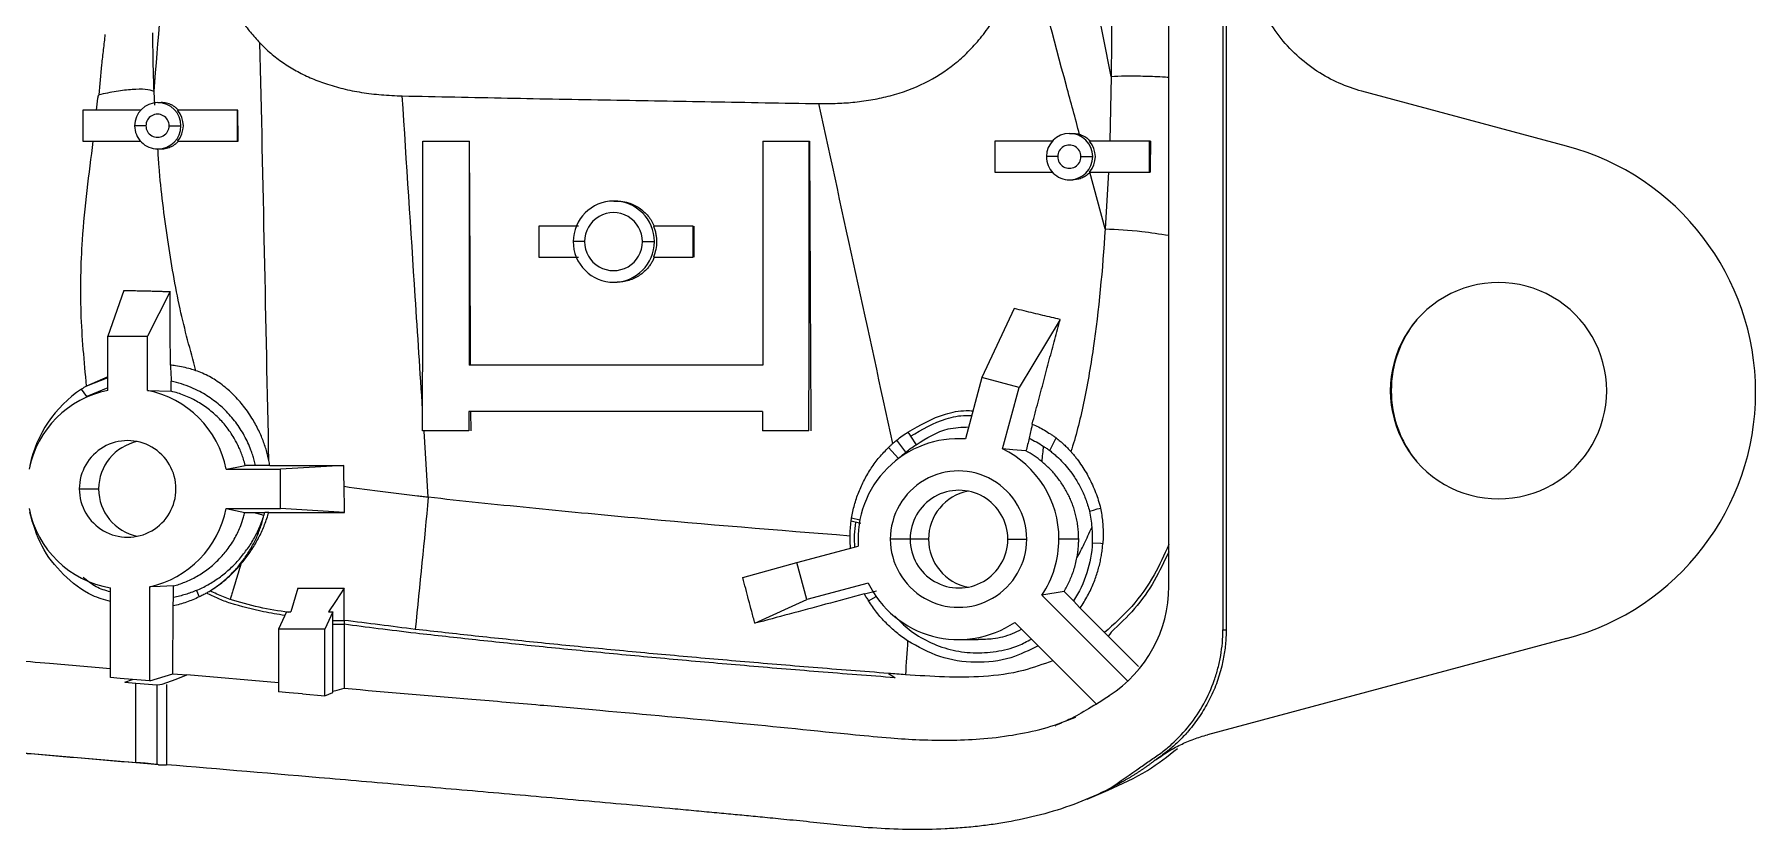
# Model space of a CAD drawing. Header units: millimetres. Extents: x 405 to 507, y -86 to 86.
# Drawn here: x 462.36 to 506.89, y -85.82 to -65.24 of the extents above; entities that cross this region are included whole.
import ezdxf

# ---------------------------------------------------------------- set-up
doc = ezdxf.new("R2010")
doc.units = ezdxf.units.MM

msp = doc.modelspace()

# ---------------------------------------------------------------- linework, layer by layer
at = {"color": 7, "linetype": 'Continuous', "lineweight": 25}
for p, q in [((493.193, 80.65), (493.193, -80.65)), ((491.709, -79.524), (491.709, -35.394)), ((493.109, -35.394), (493.109, -80.65)), ((490.222, -66.325), (488.975, -60.001)), ((501.999, -68.125), (496.701, -66.705)), ((463.617, -67.2), (463.617, -68)), ((465.108, -67.2), (463.617, -67.2)), ((465.555, -67), (465.646, -67)), ((467.629, -67.2), (466.064, -67.2)), ((467.616, -68), (467.616, -67.2)), ((467.633, -68), (467.629, -67.2)), ((465.248, -67.6), (464.955, -67.6)), ((465.848, -67.6), (466.155, -67.6)), ((463.617, -68), (465.108, -68)), ((466.064, -68), (467.633, -68)), ((472.413, -68), (473.62, -68)), ((481.209, -68), (482.414, -68)), ((487.211, -68), (487.211, -68.8)), ((488.696, -68), (487.211, -68)), ((489.143, -67.8), (489.236, -67.8)), ((491.234, -68), (489.658, -68)), ((491.21, -68.8), (491.21, -68)), ((465.555, -68.2), (465.64, -68.2)), ((488.837, -68.4), (488.544, -68.4)), ((489.437, -68.4), (489.743, -68.4)), ((487.211, -68.8), (488.696, -68.8)), ((489.143, -69), (489.23, -69)), ((489.658, -68.8), (491.23, -68.8)), ((477.351, -69.55), (477.425, -69.55)), ((479.431, -71), (479.427, -70.2)), ((476.595, -70.6), (476.302, -70.6)), ((478.094, -70.6), (478.401, -70.6)), ((477.351, -71.65), (477.435, -71.65)), ((464.674, -71.863), (464.265, -73.043)), ((465.875, -71.893), (465.285, -73.043)), ((487.711, -72.331), (486.877, -74.116)), ((488.897, -72.614), (487.835, -74.373)), ((464.265, -74.451), (464.265, -73.043)), ((464.265, -73.043), (465.285, -73.043)), ((465.285, -74.451), (465.285, -73.043)), ((464.265, -74.098), (463.71, -74.337)), ((465.904, -74.473), (465.903, -74.208)), ((486.877, -74.116), (486.451, -75.706)), ((487.835, -74.373), (486.877, -74.116)), ((463.719, -74.61), (463.58, -74.42)), ((464.265, -74.38), (463.719, -74.61)), ((465.285, -74.451), (465.904, -74.473)), ((487.409, -75.963), (487.835, -74.373)), ((497.44, -74.459), (497.465, -74.459)), ((473.606, -75), (473.605, -75.5)), ((473.658, -75.5), (473.655, -75)), ((473.605, -75.5), (472.406, -75.5)), ((482.401, -75.5), (481.202, -75.5)), ((485.031, -75.635), (485.176, -75.857)), ((488.152, -75.445), (488.102, -75.69)), ((488.631, -76.006), (488.798, -75.679)), ((484.908, -76.049), (484.674, -75.736)), ((486.453, -75.7), (486.27, -75.7)), ((467.324, -76.49), (468.731, -76.49)), ((468.084, -76.39), (467.815, -76.39)), ((468.453, -76.394), (468.084, -76.39)), ((470.367, -76.394), (468.731, -76.49)), ((468.731, -77.51), (468.731, -76.49)), ((463.525, -77), (464.025, -77)), ((467.324, -77.51), (468.731, -77.51)), ((467.324, -77.51), (467.807, -77.608)), ((467.807, -77.608), (468.326, -77.608)), ((470.387, -77.607), (468.731, -77.51)), ((483.493, -77.835), (483.504, -77.759)), ((483.746, -77.895), (483.493, -77.835)), ((485.495, -78.3), (484.505, -78.3)), ((487.545, -78.3), (488.034, -78.3)), ((489.379, -78.3), (488.869, -78.3)), ((482.087, -78.908), (483.677, -78.482)), ((489.73, -78.393), (489.954, -78.406)), ((489.954, -78.406), (490.003, -78.409)), ((480.69, -79.296), (482.087, -78.908)), ((482.344, -79.866), (482.087, -78.908)), ((464.33, -81.884), (464.33, -79.562)), ((465.35, -81.971), (465.35, -79.536)), ((465.962, -79.81), (465.961, -79.511)), ((466.555, -79.628), (466.625, -79.796)), ((469.176, -79.571), (468.998, -80.185)), ((483.933, -79.439), (482.344, -79.866)), ((483.833, -79.719), (483.906, -79.701)), ((483.906, -79.701), (484.15, -79.641)), ((488.999, -79.652), (488.424, -79.754)), ((489.246, -79.899), (488.999, -79.652)), ((465.947, -81.784), (465.95, -80.03)), ((465.95, -80.03), (465.962, -79.81)), ((481.002, -80.479), (482.344, -79.866)), ((490.647, -81.977), (488.424, -79.754)), ((489.246, -79.899), (489.405, -80.074)), ((468.886, -80.185), (468.674, -80.632)), ((468.886, -80.185), (468.998, -80.185)), ((470.086, -80.185), (469.874, -80.632)), ((469.973, -80.185), (470.086, -80.185)), ((470.086, -82.273), (470.086, -80.185)), ((487.723, -80.455), (489.849, -82.582)), ((468.674, -80.632), (468.674, -82.254)), ((469.874, -80.632), (468.674, -80.632)), ((469.874, -82.355), (469.874, -80.632)), ((486.27, -80.9), (486.779, -80.9)), ((490.048, -80.718), (490.14, -80.811)), ((490.923, -81.595), (490.14, -80.811)), ((501.999, -80.875), (492.713, -83.364)), ((493.109, -80.65), (493.193, -80.65)), ((465.35, -81.971), (465.947, -81.784)), ((465.947, -81.784), (466.307, -81.815)), ((468.674, -82.017), (466.307, -81.815)), ((464.706, -82.006), (464.901, -81.933)), ((464.706, -82.006), (464.985, -82.029)), ((465.35, -81.971), (464.901, -81.933)), ((464.985, -84.078), (464.985, -82.029)), ((464.985, -82.029), (465.531, -82.071)), ((465.534, -82.071), (465.534, -84.133)), ((465.781, -82.065), (465.781, -84.138)), ((469.303, -82.308), (469.874, -82.355)), ((469.874, -82.355), (470.086, -82.273)), ((488.781, -83.131), (488.784, -83.13)), ((489.601, -85.027), (490.143, -84.8))]:
    msp.add_line(p, q, dxfattribs=at)
at = {"color": 8, "linetype": 'Continuous', "lineweight": 25}
for p, q in [((490.222, -66.325), (490.186, -68)), ((465.482, -67.069), (465.459, -66.716)), ((463.973, -67.2), (464.007, -66.884)), ((490.065, -70.271), (489.667, -68.8)), ((490.151, -68.8), (490.064, -70.271)), ((464.265, -74.126), (463.71, -74.337)), ((472.554, -77.217), (472.443, -75.508)), ((484.716, -76.215), (484.46, -75.926)), ((483.716, -77.813), (483.504, -77.759)), ((483.939, -79.896), (484.136, -79.785)), ((470.086, -80.403), (470.375, -80.403)), ((470.086, -80.504), (470.375, -80.504))]:
    msp.add_line(p, q, dxfattribs=at)
at = {"color": 7, "linetype": 'Continuous', "lineweight": 25, "flags": 128}
for points in [[(484.962, -75.529), (485.001, -75.588), (485.031, -75.635)], [(488.178, -75.32), (488.164, -75.39), (488.152, -75.445)], [(488.015, -76.018), (487.676, -75.986), (487.409, -75.963)], [(467.324, -76.49), (467.6, -76.434), (467.815, -76.39)], [(470.377, -76.941), (470.371, -76.635), (470.367, -76.394)], [(489.658, -77.575), (489.758, -77.548), (489.861, -77.519)], [(489.861, -77.519), (489.907, -77.507), (489.944, -77.497)], [(465.961, -79.511), (465.62, -79.525), (465.35, -79.536)], [(470.376, -79.572), (470.15, -79.915), (469.973, -80.185)], [(489.405, -80.074), (489.411, -80.08), (489.415, -80.085)], [(470.375, -80.403), (470.375, -80.453), (470.375, -80.504)], [(490.222, -80.704), (490.181, -80.757), (490.14, -80.811)], [(464.901, -81.933), (464.581, -81.905), (464.33, -81.884)], [(465.672, -82.053), (466.028, -81.92), (466.307, -81.815)], [(484.459, -81.775), (484.544, -81.832), (484.63, -81.888)], [(465.531, -82.071), (465.61, -82.06), (465.672, -82.053)], [(469.303, -82.308), (468.951, -82.278), (468.674, -82.254)], [(470.086, -82.235), (470.198, -82.206), (470.373, -82.161)], [(460.187, -83.67), (462.874, -83.899), (464.985, -84.078)], [(465.534, -84.133), (465.227, -84.102), (464.985, -84.078)], [(465.574, -84.142), (465.552, -84.137), (465.534, -84.133)], [(465.574, -84.142), (465.69, -84.14), (465.781, -84.138)]]:
    msp.add_lwpolyline(points, dxfattribs=at)
at = {"color": 7, "linetype": 'Continuous', "lineweight": 25}
for centre, radius, start, end in [((465.555, -67.6), 0.6, 90.0073, 180.0073), ((465.555, -67.6), 0.6, 359.9927, 89.9927), ((465.616, -67.6), 0.6, 318.199, 41.801), ((465.555, -67.6), 0.6, 179.9927, 269.9927), ((465.548, -67.6), 0.3, 359.9883, 180.0117), ((465.548, -67.6), 0.3, 179.9883, 0.0117), ((465.555, -67.6), 0.6, 270.0073, 0.0073), ((489.143, -68.4), 0.6, 90.0073, 180.0073), ((489.137, -68.4), 0.3, 359.9883, 180.0117), ((489.143, -68.4), 0.6, 359.9927, 89.9927), ((489.21, -68.4), 0.6, 318.199, 41.801), ((500.29, -74.5), 6.6, 285.0117, 74.9883), ((489.143, -68.4), 0.6, 179.9927, 269.9927), ((489.137, -68.4), 0.3, 179.9883, 0.0117), ((489.143, -68.4), 0.6, 270.0073, 0.0073), ((477.352, -70.6), 1.05, 90.0073, 180.0073), ((477.345, -70.6), 0.75, 359.9883, 180.0117), ((477.351, -70.6), 1.05, 359.9927, 89.9927), ((477.352, -70.6), 1.05, 179.9927, 269.9927), ((477.345, -70.6), 0.75, 179.9883, 0.0117), ((477.351, -70.6), 1.05, 270.0073, 0.0073), ((500.239, -74.458), 2.799, 359.9891, 180.0109), ((500.353, -74.458), 2.888, 140.7714, 180.0012), ((464.775, -77), 2.6, 101.3233, 168.6882), ((464.775, -77), 2.6, 11.3118, 78.6707), ((500.239, -74.459), 2.799, 179.9891, 0.0109), ((500.353, -74.459), 2.888, 179.9988, 219.2286), ((464.775, -77), 1.25, 359.989, 180.011), ((465.275, -77), 1.25, 101.5527, 180.0055), ((486.27, -78.3), 2.6, 86.0005, 184.014), ((486.269, -78.3), 2.6, 359.9968, 63.9969), ((486.27, -78.3), 1.764, 359.9889, 180.0111), ((464.775, -77), 1.25, 179.989, 0.011), ((465.275, -77), 1.25, 179.9945, 258.4473), ((486.281, -78.3), 1.264, 359.989, 180.011), ((486.759, -78.3), 1.265, 100.9124, 180.0055), ((464.775, -77), 2.6, 191.3116, 260.1342), ((464.774, -77), 2.6, 282.7943, 348.688), ((486.27, -78.3), 1.764, 179.9889, 0.0111), ((486.281, -78.3), 1.264, 179.989, 0.011), ((486.759, -78.3), 1.265, 179.9945, 259.0876), ((486.268, -78.3), 2.6, 326.0008, 0.0006), ((486.27, -78.301), 2.599, 205.9807, 304.012), ((488.346, -79.524), 3.363, 302.8615, 0.0024)]:
    msp.add_arc(centre, radius, start, end, dxfattribs=at)
for points, knots in [([(465.459, -66.716), (465.567, -65.395), (465.751, -63.139), (465.955, -60.891), (466.04, -59.96)], [0, 0, 0, 0, 0.585552, 1, 1, 1, 1]), ([(490.231, -60.011), (490.23, -60.54), (490.23, -61.068), (490.228, -62.125), (490.228, -62.655), (490.226, -63.705), (490.225, -64.226), (490.223, -65.272), (490.225, -65.795), (490.222, -66.323)], [0, 0, 0, 0, 0.25, 0.25, 0.5, 0.5, 0.75, 0.75, 1, 1, 1, 1]), ([(466.56, -61.921), (466.586, -62.038), (466.638, -62.266), (466.725, -62.601), (466.819, -62.921), (466.918, -63.227), (467.024, -63.518), (467.153, -63.838), (467.311, -64.182), (467.506, -64.542), (467.718, -64.875), (467.944, -65.182), (468.112, -65.366), (468.195, -65.457)], [0, 0, 0, 0, 0.090822, 0.178456, 0.262969, 0.344437, 0.422946, 0.498588, 0.606838, 0.710613, 0.810376, 0.906646, 1, 1, 1, 1]), ([(482.657, -67.026), (482.738, -67.026), (482.897, -67.028), (483.133, -67.021), (483.363, -67.009), (483.671, -66.982), (484.052, -66.929), (484.666, -66.794), (485.399, -66.527), (486.062, -66.108), (486.523, -65.692), (486.846, -65.333), (487.142, -64.928), (487.414, -64.476), (487.659, -63.979), (487.881, -63.436), (488.003, -63.053), (488.065, -62.856)], [0, 0, 0, 0, 0.03254, 0.064208, 0.095031, 0.125038, 0.188523, 0.249938, 0.377652, 0.500203, 0.562576, 0.626945, 0.693996, 0.764339, 0.838499, 0.916926, 1, 1, 1, 1]), ([(496.701, -66.705), (496.309, -66.6), (495.912, -66.428), (495.176, -65.946), (494.839, -65.635), (494.288, -64.917), (494.075, -64.51), (493.8, -63.675), (493.737, -63.247), (493.737, -62.841)], [0, 0, 0, 0, 0.25, 0.25, 0.5, 0.5, 0.75, 0.75, 1, 1, 1, 1]), ([(464.189, -65.236), (464.176, -65.368), (464.159, -65.498), (464.13, -65.759), (464.115, -65.89), (464.074, -66.281), (464.051, -66.541), (464.026, -66.8)], [0, 0, 0, 0, 0.25, 0.25, 0.5, 0.5, 1, 1, 1, 1]), ([(465.459, -66.715), (465.449, -66.463), (465.443, -66.212), (465.435, -65.832), (465.433, -65.706), (465.429, -65.452), (465.427, -65.325), (465.428, -65.198)], [0, 0, 0, 0, 0.5, 0.5, 0.75, 0.75, 1, 1, 1, 1]), ([(468.43, -76.266), (468.39, -74.467), (468.354, -72.666), (468.279, -69.063), (468.241, -67.26), (468.195, -65.456)], [0, 0, 0, 0, 0.5, 0.5, 1, 1, 1, 1]), ([(468.195, -65.457), (468.241, -65.503), (468.333, -65.596), (468.479, -65.727), (468.632, -65.85), (468.792, -65.967), (468.959, -66.076), (469.132, -66.177), (469.313, -66.272), (469.5, -66.359), (469.694, -66.439), (469.974, -66.54), (470.351, -66.648), (470.834, -66.744), (471.347, -66.807), (471.699, -66.821), (471.88, -66.828)], [0, 0, 0, 0, 0.048572, 0.097135, 0.145815, 0.194735, 0.24402, 0.293788, 0.344155, 0.395234, 0.447133, 0.499954, 0.616382, 0.738035, 0.865685, 1, 1, 1, 1]), ([(465.459, -66.716), (465.403, -66.687), (465.326, -66.67), (465.136, -66.654), (465.023, -66.656), (464.769, -66.673), (464.629, -66.69), (464.334, -66.736), (464.18, -66.766), (464.025, -66.806)], [0, 0, 0, 0, 0.25, 0.25, 0.5, 0.5, 0.75, 0.75, 1, 1, 1, 1]), ([(464.007, -66.884), (464.009, -66.869), (464.012, -66.842), (464.021, -66.817), (464.025, -66.806)], [0, 0, 0, 0, 0.573932, 1, 1, 1, 1]), ([(466.092, -67.2), (466.074, -67.181), (466.039, -67.145), (465.979, -67.099), (465.915, -67.062), (465.849, -67.034), (465.781, -67.014), (465.713, -67.002), (465.668, -67.001), (465.646, -67)], [0, 0, 0, 0, 0.154273, 0.304637, 0.451151, 0.593874, 0.732875, 0.868224, 1, 1, 1, 1]), ([(471.88, -66.828), (472.788, -66.846), (474.584, -66.884), (477.249, -66.934), (479.933, -66.981), (481.729, -67.011), (482.657, -67.026)], [0, 0, 0, 0, 0.252813, 0.5, 0.741744, 1, 1, 1, 1]), ([(465.64, -68.2), (465.663, -68.199), (465.709, -68.198), (465.779, -68.185), (465.847, -68.165), (465.913, -68.136), (465.976, -68.099), (466.036, -68.054), (466.071, -68.018), (466.088, -68)], [0, 0, 0, 0, 0.136443, 0.274881, 0.415405, 0.558098, 0.703044, 0.85032, 1, 1, 1, 1]), ([(472.406, -75.5), (472.407, -74.25), (472.41, -71.75), (472.412, -69.25), (472.413, -68)], [0, 0, 0, 0, 0.50002, 1, 1, 1, 1]), ([(473.613, -68), (473.612, -68.967), (473.61, -70.9), (473.608, -72.833), (473.607, -73.8)], [0, 0, 0, 0, 0.499985, 1, 1, 1, 1]), ([(473.649, -73.8), (473.644, -72.832), (473.634, -70.899), (473.624, -68.965), (473.62, -68)], [0, 0, 0, 0, 0.500713, 1, 1, 1, 1]), ([(481.209, -68), (481.208, -68.967), (481.207, -70.9), (481.205, -72.833), (481.204, -73.8)], [0, 0, 0, 0, 0.500024, 1, 1, 1, 1]), ([(482.401, -75.5), (482.402, -74.25), (482.405, -71.75), (482.408, -69.25), (482.409, -68)], [0, 0, 0, 0, 0.499968, 1, 1, 1, 1]), ([(482.414, -68), (482.42, -69.212), (482.432, -71.713), (482.444, -74.212), (482.45, -75.5)], [0, 0, 0, 0, 0.4846863, 1, 1, 1, 1]), ([(489.236, -67.8), (489.257, -67.801), (489.299, -67.802), (489.362, -67.812), (489.423, -67.829), (489.501, -67.859), (489.593, -67.911), (489.652, -67.97), (489.682, -68)], [0, 0, 0, 0, 0.125301, 0.24943, 0.373818, 0.499898, 0.749232, 1, 1, 1, 1]), ([(489.678, -68.8), (489.663, -68.815), (489.635, -68.846), (489.585, -68.885), (489.533, -68.92), (489.458, -68.958), (489.357, -68.993), (489.272, -68.998), (489.23, -69)], [0, 0, 0, 0, 0.126313, 0.250923, 0.375258, 0.500759, 0.750574, 1, 1, 1, 1]), ([(477.425, -69.55), (477.46, -69.551), (477.529, -69.553), (477.632, -69.569), (477.75, -69.599), (477.879, -69.649), (478.014, -69.726), (478.136, -69.822), (478.243, -69.935), (478.333, -70.061), (478.377, -70.154), (478.398, -70.2)], [0, 0, 0, 0, 0.083316, 0.166545, 0.250593, 0.375425, 0.499914, 0.624079, 0.750066, 0.875446, 1, 1, 1, 1]), ([(478.379, -70.2), (478.392, -70.232), (478.416, -70.296), (478.44, -70.396), (478.455, -70.497), (478.461, -70.634), (478.447, -70.806), (478.401, -70.935), (478.379, -71)], [0, 0, 0, 0, 0.125705, 0.25022, 0.374752, 0.500508, 0.750231, 1, 1, 1, 1]), ([(490.064, -70.271), (489.996, -71.322), (489.897, -72.371), (489.719, -73.605), (489.681, -73.846), (489.596, -74.329), (489.552, -74.56), (489.409, -75.234), (489.3, -75.656), (489.178, -76.036)], [0, 0, 0, 0, 0.5, 0.5, 0.625, 0.625, 0.75, 0.75, 1, 1, 1, 1]), ([(478.402, -71), (478.388, -71.031), (478.361, -71.094), (478.308, -71.182), (478.238, -71.278), (478.144, -71.378), (478.022, -71.474), (477.888, -71.551), (477.743, -71.607), (477.591, -71.643), (477.487, -71.648), (477.435, -71.65)], [0, 0, 0, 0, 0.083664, 0.167053, 0.250946, 0.376341, 0.500833, 0.625552, 0.750153, 0.875436, 1, 1, 1, 1]), ([(464.674, -71.863), (464.734, -71.864), (464.851, -71.866), (465.022, -71.869), (465.184, -71.873), (465.338, -71.876), (465.484, -71.881), (465.622, -71.885), (465.752, -71.889), (465.835, -71.892), (465.875, -71.893)], [0, 0, 0, 0, 0.140257, 0.276483, 0.408511, 0.536176, 0.659314, 0.777762, 0.891372, 1, 1, 1, 1]), ([(465.881, -73.793), (465.88, -73.465), (465.878, -72.831), (465.876, -72.199), (465.875, -71.893)], [0, 0, 0, 0, 0.516765, 1, 1, 1, 1]), ([(488.897, -72.614), (488.824, -72.597), (488.675, -72.563), (488.446, -72.509), (488.208, -72.452), (487.963, -72.393), (487.796, -72.352), (487.711, -72.331)], [0, 0, 0, 0, 0.189322, 0.383798, 0.583622, 0.788968, 1, 1, 1, 1]), ([(488.178, -75.32), (488.228, -75.131), (488.327, -74.758), (488.474, -74.204), (488.618, -73.663), (488.758, -73.134), (488.851, -72.786), (488.897, -72.614)], [0, 0, 0, 0, 0.209923, 0.4148341, 0.6147819, 0.8098185, 1, 1, 1, 1]), ([(465.881, -73.793), (465.885, -73.864), (465.892, -74.002), (465.9, -74.141), (465.903, -74.208)], [0, 0, 0, 0, 0.515812, 1, 1, 1, 1]), ([(466.543, -73.94), (466.495, -73.925), (466.387, -73.89), (466.21, -73.847), (466.037, -73.813), (465.925, -73.799), (465.881, -73.793)], [0, 0, 0, 0, 0.218015, 0.500015, 0.804708, 1, 1, 1, 1]), ([(481.204, -73.8), (479.928, -73.8), (477.396, -73.8), (474.863, -73.8), (473.607, -73.8)], [0, 0, 0, 0, 0.50385, 1, 1, 1, 1]), ([(468.084, -76.39), (468.073, -76.345), (468.052, -76.256), (468.012, -76.125), (467.959, -75.974), (467.889, -75.805), (467.765, -75.559), (467.578, -75.268), (467.308, -74.96), (466.995, -74.693), (466.694, -74.503), (466.413, -74.369), (466.167, -74.275), (465.992, -74.231), (465.903, -74.208)], [0, 0, 0, 0, 0.042604, 0.084202, 0.12531, 0.188591, 0.251384, 0.376178, 0.501927, 0.622109, 0.75248, 0.831302, 0.913612, 1, 1, 1, 1]), ([(468.43, -76.266), (468.419, -76.217), (468.397, -76.119), (468.356, -75.971), (468.308, -75.824), (468.251, -75.676), (468.161, -75.47), (468.013, -75.191), (467.791, -74.866), (467.521, -74.56), (467.271, -74.34), (467.057, -74.19), (466.888, -74.089), (466.717, -74.004), (466.6, -73.961), (466.543, -73.94)], [0, 0, 0, 0, 0.048264, 0.097357, 0.147258, 0.197943, 0.249391, 0.362832, 0.499108, 0.623125, 0.748594, 0.814291, 0.87369, 0.938737, 1, 1, 1, 1]), ([(467.815, -76.39), (467.801, -76.338), (467.775, -76.237), (467.725, -76.092), (467.671, -75.959), (467.613, -75.837), (467.516, -75.654), (467.36, -75.418), (467.126, -75.152), (466.858, -74.918), (466.615, -74.758), (466.402, -74.647), (466.241, -74.578), (466.073, -74.517), (465.96, -74.488), (465.904, -74.473)], [0, 0, 0, 0, 0.05661, 0.109925, 0.159953, 0.206705, 0.250193, 0.376685, 0.499989, 0.618971, 0.74993, 0.808069, 0.874853, 0.937402, 1, 1, 1, 1]), ([(481.202, -75), (479.943, -75), (477.411, -75), (474.878, -75), (473.606, -75)], [0, 0, 0, 0, 0.497479, 1, 1, 1, 1]), ([(484.962, -75.529), (485.274, -75.35), (485.743, -75.079), (486.346, -74.963), (486.587, -74.975), (486.646, -74.978)], [0, 0, 0, 0, 0.598379, 0.900636, 1, 1, 1, 1]), ([(484.674, -75.736), (484.721, -75.7), (484.814, -75.627), (484.913, -75.562), (484.962, -75.529)], [0, 0, 0, 0, 0.500712, 1, 1, 1, 1]), ([(485.176, -75.857), (485.441, -75.687), (485.858, -75.418), (486.353, -75.402), (486.534, -75.396)], [0, 0, 0, 0, 0.6332203, 1, 1, 1, 1]), ([(488.102, -75.69), (488.087, -75.744), (488.058, -75.853), (488.029, -75.962), (488.015, -76.018)], [0, 0, 0, 0, 0.494615, 1, 1, 1, 1]), ([(488.178, -75.32), (488.232, -75.345), (488.34, -75.396), (488.496, -75.482), (488.597, -75.545), (488.647, -75.577)], [0, 0, 0, 0, 0.332663, 0.665352, 1, 1, 1, 1]), ([(488.647, -75.577), (488.67, -75.592), (488.72, -75.625), (488.77, -75.66), (488.798, -75.679)], [0, 0, 0, 0, 0.447911, 1, 1, 1, 1]), ([(483.504, -77.759), (483.515, -77.701), (483.535, -77.586), (483.577, -77.415), (483.628, -77.248), (483.688, -77.084), (483.756, -76.923), (483.859, -76.712), (484.008, -76.46), (484.216, -76.177), (484.378, -76.01), (484.46, -75.926)], [0, 0, 0, 0, 0.083946, 0.167394, 0.250579, 0.333734, 0.417088, 0.500865, 0.668582, 0.834336, 1, 1, 1, 1]), ([(484.46, -75.926), (484.478, -75.908), (484.515, -75.873), (484.553, -75.839), (484.572, -75.823)], [0, 0, 0, 0, 0.501101, 1, 1, 1, 1]), ([(484.572, -75.823), (484.589, -75.807), (484.623, -75.778), (484.657, -75.75), (484.674, -75.736)], [0, 0, 0, 0, 0.521122, 1, 1, 1, 1]), ([(488.461, -75.891), (488.486, -75.908), (488.543, -75.945), (488.6, -75.985), (488.631, -76.006)], [0, 0, 0, 0, 0.441985, 1, 1, 1, 1]), ([(488.631, -76.006), (488.663, -76.032), (488.723, -76.082), (488.843, -76.184), (488.979, -76.32), (489.132, -76.5), (489.284, -76.711), (489.43, -76.963), (489.564, -77.255), (489.626, -77.467), (489.658, -77.575)], [0, 0, 0, 0, 0.0655522, 0.125943, 0.2506712, 0.3701685, 0.5000757, 0.6581407, 0.8247711, 1, 1, 1, 1]), ([(488.901, -75.765), (488.933, -75.792), (488.997, -75.848), (489.089, -75.938), (489.148, -76.003), (489.178, -76.036)], [0, 0, 0, 0, 0.325033, 0.657965, 1, 1, 1, 1]), ([(489.178, -76.036), (489.181, -76.039), (489.186, -76.045), (489.197, -76.058), (489.217, -76.081), (489.255, -76.126), (489.33, -76.219), (489.472, -76.412), (489.615, -76.648), (489.738, -76.898), (489.819, -77.092), (489.889, -77.292), (489.926, -77.429), (489.944, -77.497)], [0, 0, 0, 0, 0.007836, 0.015703, 0.031421, 0.062799, 0.125348, 0.249851, 0.498253, 0.623157, 0.748523, 0.874401, 1, 1, 1, 1]), ([(468.453, -76.394), (468.516, -76.394), (468.675, -76.394), (468.994, -76.394), (469.569, -76.394), (470.048, -76.394), (470.367, -76.394)], [0, 0, 0, 0, 0.099171, 0.249998, 0.499996, 1, 1, 1, 1]), ([(489.379, -78.3), (489.378, -78.248), (489.376, -78.144), (489.362, -77.99), (489.34, -77.842), (489.309, -77.698), (489.272, -77.56), (489.228, -77.427), (489.179, -77.3), (489.103, -77.132), (488.99, -76.926), (488.825, -76.693), (488.637, -76.478), (488.495, -76.354), (488.424, -76.292)], [0, 0, 0, 0, 0.067793, 0.134072, 0.198847, 0.262126, 0.32392, 0.384241, 0.443101, 0.500511, 0.624626, 0.749145, 0.87422, 1, 1, 1, 1]), ([(470.387, -77.607), (470.385, -77.495), (470.382, -77.272), (470.378, -77.051), (470.377, -76.941)], [0, 0, 0, 0, 0.499809, 1, 1, 1, 1]), ([(472.554, -77.217), (472.513, -77.212), (472.464, -77.207), (472.37, -77.196), (472.323, -77.19), (472.183, -77.174), (472.09, -77.163), (471.812, -77.129), (471.628, -77.107), (471.08, -77.038), (470.721, -76.99), (470.377, -76.941)], [0, 0, 0, 0, 0.0625, 0.0625, 0.125, 0.125, 0.25, 0.25, 0.5, 0.5, 1, 1, 1, 1]), ([(483.465, -78.219), (481.583, -78.074), (479.72, -77.919), (476.969, -77.668), (476.061, -77.582), (474.728, -77.448), (474.288, -77.403), (473.414, -77.311), (472.98, -77.264), (472.554, -77.217)], [0, 0, 0, 0, 0.5, 0.5, 0.75, 0.75, 0.875, 0.875, 1, 1, 1, 1]), ([(464.33, -79.917), (464.171, -79.87), (463.716, -79.736), (463.091, -79.238), (462.506, -78.504), (462.33, -77.907), (462.243, -77.608)], [0, 0, 0, 0, 0.151102, 0.433622, 0.716194, 1, 1, 1, 1]), ([(465.961, -79.511), (466.01, -79.497), (466.111, -79.468), (466.26, -79.412), (466.411, -79.346), (466.563, -79.267), (466.714, -79.175), (466.863, -79.069), (467.008, -78.949), (467.175, -78.789), (467.369, -78.564), (467.557, -78.274), (467.692, -77.985), (467.768, -77.765), (467.797, -77.649), (467.807, -77.608)], [0, 0, 0, 0, 0.055033, 0.112179, 0.171441, 0.23282, 0.296316, 0.361931, 0.429666, 0.499522, 0.610799, 0.749606, 0.871034, 0.954509, 1, 1, 1, 1]), ([(466.555, -79.628), (466.605, -79.606), (466.707, -79.561), (466.855, -79.482), (467, -79.395), (467.186, -79.268), (467.406, -79.09), (467.645, -78.85), (467.856, -78.587), (468.04, -78.301), (468.192, -78.001), (468.266, -77.788), (468.301, -77.684)], [0, 0, 0, 0, 0.06148, 0.123438, 0.186027, 0.249404, 0.37467, 0.499619, 0.626629, 0.74913, 0.878169, 1, 1, 1, 1]), ([(466.907, -79.641), (466.951, -79.612), (467.061, -79.541), (467.246, -79.398), (467.458, -79.207), (467.646, -78.999), (467.82, -78.773), (467.974, -78.532), (468.116, -78.251), (468.227, -77.969), (468.277, -77.778), (468.301, -77.684)], [0, 0, 0, 0, 0.064235, 0.159094, 0.284598, 0.411494, 0.499361, 0.631679, 0.759196, 0.881942, 1, 1, 1, 1]), ([(467.705, -78.95), (467.742, -78.904), (467.816, -78.815), (467.919, -78.674), (468.014, -78.53), (468.102, -78.383), (468.182, -78.232), (468.255, -78.079), (468.32, -77.924), (468.378, -77.767), (468.41, -77.66), (468.426, -77.607)], [0, 0, 0, 0, 0.113749, 0.226698, 0.338899, 0.450408, 0.561285, 0.6716, 0.78143, 0.890864, 1, 1, 1, 1]), ([(468.426, -77.607), (468.596, -77.607), (468.984, -77.607), (469.638, -77.607), (470.121, -77.607), (470.387, -77.607)], [0, 0, 0, 0, 0.260774, 0.594105, 1, 1, 1, 1]), ([(483.465, -78.218), (483.467, -78.154), (483.47, -78.026), (483.485, -77.899), (483.493, -77.835)], [0, 0, 0, 0, 0.499055, 1, 1, 1, 1]), ([(489.658, -77.575), (489.671, -77.644), (489.697, -77.783), (489.71, -77.924), (489.716, -77.995)], [0, 0, 0, 0, 0.494578, 1, 1, 1, 1]), ([(489.944, -77.497), (489.954, -77.557), (489.976, -77.676), (489.997, -77.858), (490.01, -78.041), (490.013, -78.225), (490.007, -78.348), (490.003, -78.409)], [0, 0, 0, 0, 0.199075, 0.398599, 0.598579, 0.799029, 1, 1, 1, 1]), ([(483.479, -78.548), (483.475, -78.493), (483.469, -78.411), (483.466, -78.315), (483.465, -78.267), (483.465, -78.243), (483.465, -78.229), (483.465, -78.222), (483.465, -78.219)], [0, 0, 0, 0, 0.500038, 0.750662, 0.876409, 0.939427, 0.970977, 1, 1, 1, 1]), ([(489.334, -78.781), (489.366, -78.724), (489.432, -78.605), (489.526, -78.417), (489.622, -78.212), (489.684, -78.069), (489.716, -77.995)], [0, 0, 0, 0, 0.223906, 0.465056, 0.723695, 1, 1, 1, 1]), ([(489.334, -78.781), (489.342, -78.739), (489.356, -78.656), (489.37, -78.534), (489.378, -78.415), (489.379, -78.338), (489.379, -78.3)], [0, 0, 0, 0, 0.264449, 0.519259, 0.764439, 1, 1, 1, 1]), ([(488.999, -79.652), (489.024, -79.61), (489.074, -79.525), (489.141, -79.39), (489.202, -79.248), (489.255, -79.099), (489.301, -78.943), (489.323, -78.835), (489.334, -78.781)], [0, 0, 0, 0, 0.155791, 0.315931, 0.480422, 0.649264, 0.822456, 1, 1, 1, 1]), ([(489.415, -80.085), (489.45, -80.032), (489.519, -79.927), (489.611, -79.766), (489.692, -79.605), (489.762, -79.446), (489.822, -79.288), (489.872, -79.133), (489.914, -78.98), (489.948, -78.832), (489.973, -78.687), (489.992, -78.547), (490, -78.454), (490.003, -78.409)], [0, 0, 0, 0, 0.106057, 0.209132, 0.309193, 0.406216, 0.500183, 0.591088, 0.678932, 0.763726, 0.845487, 0.924237, 1, 1, 1, 1]), ([(466.907, -79.641), (466.959, -79.607), (467.063, -79.54), (467.209, -79.43), (467.346, -79.316), (467.474, -79.198), (467.594, -79.076), (467.668, -78.991), (467.705, -78.95)], [0, 0, 0, 0, 0.176161, 0.348389, 0.516805, 0.6815, 0.842546, 1, 1, 1, 1]), ([(467.705, -78.95), (467.658, -79.101), (467.588, -79.329), (467.507, -79.594), (467.472, -79.708), (467.448, -79.784), (467.437, -79.82), (467.425, -79.861)], [0, 0, 0, 0, 0.5, 0.75, 0.875, 0.875, 1, 1, 1, 1]), ([(464.33, -79.665), (464.202, -79.629), (463.939, -79.555), (463.73, -79.377), (463.623, -79.286)], [0, 0, 0, 0, 0.4839846, 1, 1, 1, 1]), ([(466.555, -79.628), (466.508, -79.647), (466.414, -79.685), (466.268, -79.733), (466.118, -79.776), (466.014, -79.799), (465.962, -79.81)], [0, 0, 0, 0, 0.242979, 0.4897528, 0.741599, 1, 1, 1, 1]), ([(466.815, -79.695), (466.784, -79.713), (466.721, -79.748), (466.657, -79.78), (466.625, -79.796)], [0, 0, 0, 0, 0.50199, 1, 1, 1, 1]), ([(467.43, -79.961), (467.377, -79.942), (467.272, -79.903), (467.117, -79.839), (466.964, -79.77), (466.865, -79.72), (466.815, -79.695)], [0, 0, 0, 0, 0.251334, 0.501582, 0.751038, 1, 1, 1, 1]), ([(467.425, -79.861), (467.367, -79.84), (467.251, -79.797), (467.078, -79.723), (466.964, -79.668), (466.907, -79.641)], [0, 0, 0, 0, 0.327299, 0.660455, 1, 1, 1, 1]), ([(481.002, -80.479), (480.974, -80.376), (480.92, -80.173), (480.841, -79.873), (480.765, -79.581), (480.715, -79.39), (480.69, -79.296)], [0, 0, 0, 0, 0.260466, 0.51395, 0.760459, 1, 1, 1, 1]), ([(466.625, -79.796), (466.571, -79.82), (466.464, -79.87), (466.297, -79.932), (466.126, -79.987), (466.009, -80.016), (465.95, -80.03)], [0, 0, 0, 0, 0.24643, 0.494703, 0.745631, 1, 1, 1, 1]), ([(483.833, -79.719), (483.5, -79.808), (482.852, -79.982), (481.908, -80.236), (481.298, -80.4), (481.002, -80.479)], [0, 0, 0, 0, 0.353382, 0.686682, 1, 1, 1, 1]), ([(483.833, -79.719), (483.85, -79.749), (483.884, -79.809), (483.921, -79.867), (483.939, -79.896)], [0, 0, 0, 0, 0.505882, 1, 1, 1, 1]), ([(484.954, -80.932), (484.904, -80.898), (484.805, -80.829), (484.662, -80.717), (484.525, -80.597), (484.35, -80.427), (484.145, -80.199), (484.007, -79.997), (483.939, -79.896)], [0, 0, 0, 0, 0.123988, 0.24804, 0.372488, 0.497658, 0.749948, 1, 1, 1, 1]), ([(490.048, -80.718), (489.942, -80.612), (489.731, -80.401), (489.52, -80.189), (489.415, -80.085)], [0, 0, 0, 0, 0.50449, 1, 1, 1, 1]), ([(472.227, -80.736), (471.902, -80.697), (471.285, -80.623), (470.668, -80.542), (470.375, -80.504)], [0, 0, 0, 0, 0.525543, 1, 1, 1, 1]), ([(484.62, -80.293), (484.739, -80.413), (484.999, -80.674), (485.489, -80.968), (486.05, -81.179), (486.646, -81.261), (487.243, -81.221), (487.758, -81.1), (488.045, -80.947), (488.155, -80.887)], [0, 0, 0, 0, 0.131219, 0.2856249, 0.4396605, 0.5943183, 0.7483187, 0.9030537, 1, 1, 1, 1]), ([(484.458, -81.775), (483.808, -81.725), (482.53, -81.626), (480.646, -81.469), (478.829, -81.309), (477.081, -81.147), (475.399, -80.98), (473.785, -80.812), (472.732, -80.693), (472.216, -80.635)], [0, 0, 0, 0, 0.15918, 0.312912, 0.4612, 0.604049, 0.741462, 0.873444, 1, 1, 1, 1]), ([(484.63, -81.888), (483.969, -81.837), (482.67, -81.737), (480.757, -81.578), (478.915, -81.417), (477.143, -81.252), (475.441, -81.084), (473.81, -80.914), (472.747, -80.794), (472.227, -80.736)], [0, 0, 0, 0, 0.1597, 0.313779, 0.462241, 0.605089, 0.742329, 0.873964, 1, 1, 1, 1]), ([(488.328, -81.06), (488.098, -81.176), (487.589, -81.433), (486.703, -81.524), (485.768, -81.393), (485.225, -81.086), (484.954, -80.932)], [0, 0, 0, 0, 0.216505, 0.477546, 0.738454, 1, 1, 1, 1]), ([(486.778, -80.889), (486.905, -80.888), (487.206, -80.884), (487.59, -80.79), (487.822, -80.671), (487.899, -80.631)], [0, 0, 0, 0, 0.3274844, 0.7760545, 1, 1, 1, 1]), ([(490.171, -84.762), (490.443, -84.573), (490.808, -84.321), (491.217, -84.037), (491.401, -83.911), (491.581, -83.782), (491.88, -83.534), (492.261, -83.128), (492.63, -82.572), (492.857, -82.064), (492.987, -81.64), (493.057, -81.315), (493.101, -80.984), (493.107, -80.761), (493.109, -80.65)], [0, 0, 0, 0, 0.18676, 0.24986, 0.281092, 0.312331, 0.375016, 0.500051, 0.62472, 0.749791, 0.8122, 0.874531, 0.937351, 1, 1, 1, 1]), ([(493.193, -80.65), (493.193, -80.713), (493.191, -80.84), (493.177, -81.028), (493.154, -81.216), (493.122, -81.404), (493.061, -81.682), (492.949, -82.047), (492.756, -82.482), (492.514, -82.892), (492.257, -83.229), (492.005, -83.5), (491.772, -83.715), (491.604, -83.842), (491.519, -83.905)], [0, 0, 0, 0, 0.049818, 0.099572, 0.149379, 0.199353, 0.24961, 0.374506, 0.49985, 0.624898, 0.749808, 0.833523, 0.916741, 1, 1, 1, 1]), ([(460.777, -81.345), (461.436, -81.401), (462.621, -81.502), (463.805, -81.602), (464.33, -81.647)], [0, 0, 0, 0, 0.556798, 1, 1, 1, 1]), ([(470.373, -82.161), (471.477, -82.254), (473.168, -82.397), (475.374, -82.586), (477.646, -82.786), (480.366, -83.033), (482.569, -83.257), (483.605, -83.362)], [0, 0, 0, 0, 0.250001, 0.383126, 0.499998, 0.764862, 1, 1, 1, 1]), ([(490.176, -82.356), (489.997, -82.469), (489.654, -82.687), (489.19, -82.949), (488.896, -83.075), (488.781, -83.124)], [0, 0, 0, 0, 0.397829, 0.765006, 1, 1, 1, 1]), ([(483.605, -83.362), (483.908, -83.391), (484.458, -83.444), (485.299, -83.499), (486.102, -83.512), (486.945, -83.473), (487.761, -83.366), (488.563, -83.193), (489.06, -83.002), (489.304, -82.908)], [0, 0, 0, 0, 0.158201, 0.286832, 0.43729, 0.575418, 0.724317, 0.864323, 1, 1, 1, 1]), ([(465.574, -84.142), (464.54, -84.054), (463.535, -83.969), (461.56, -83.801), (460.59, -83.719), (459.619, -83.636)], [0, 0, 0, 0, 0.5, 0.5, 1, 1, 1, 1]), ([(491.519, -83.905), (491.572, -83.871), (491.678, -83.802), (491.842, -83.709), (492.009, -83.623), (492.18, -83.546), (492.354, -83.477), (492.532, -83.415), (492.653, -83.381), (492.713, -83.364)], [0, 0, 0, 0, 0.143927, 0.286978, 0.429462, 0.571691, 0.713981, 0.856647, 1, 1, 1, 1]), ([(483.276, -85.709), (483.077, -85.688), (482.845, -85.664), (482.366, -85.615), (482.124, -85.591), (481.694, -85.548), (481.503, -85.529), (481.153, -85.495), (480.994, -85.48), (480.686, -85.45), (480.536, -85.436), (480.224, -85.406), (480.061, -85.391), (479.716, -85.359), (479.534, -85.342), (479.17, -85.308), (478.987, -85.291), (478.432, -85.24), (478.056, -85.206), (477.311, -85.138), (476.945, -85.106), (475.844, -85.007), (475.11, -84.942), (473.649, -84.814), (472.92, -84.751), (471.46, -84.624), (470.729, -84.561), (468.557, -84.374), (467.142, -84.254), (465.781, -84.138)], [0, 0, 0, 0, 0.03125, 0.03125, 0.0625, 0.0625, 0.09375, 0.09375, 0.125, 0.125, 0.15625, 0.15625, 0.1875, 0.1875, 0.21875, 0.21875, 0.25, 0.25, 0.3125, 0.3125, 0.375, 0.375, 0.5, 0.5, 0.625, 0.625, 0.75, 0.75, 1, 1, 1, 1]), ([(490.139, -84.793), (490.488, -84.638), (491.131, -84.352), (491.683, -83.916), (491.936, -83.716)], [0, 0, 0, 0, 0.541892, 1, 1, 1, 1]), ([(491.332, -84.04), (491.315, -84.054), (491.282, -84.079), (491.225, -84.122), (491.166, -84.165), (491.104, -84.209), (491.04, -84.253), (490.976, -84.297), (490.913, -84.338), (490.85, -84.378), (490.786, -84.418), (490.722, -84.458), (490.656, -84.497), (490.59, -84.536), (490.522, -84.575), (490.454, -84.613), (490.384, -84.651), (490.313, -84.689), (490.241, -84.726), (490.195, -84.75), (490.171, -84.762)], [0, 0, 0, 0, 0.040804, 0.074819, 0.103007, 0.12704, 0.149538, 0.173625, 0.201904, 0.236033, 0.276964, 0.325248, 0.38122, 0.445095, 0.517014, 0.59708, 0.685363, 0.781918, 0.886787, 1, 1, 1, 1]), ([(491.531, -83.917), (491.498, -83.938), (491.433, -83.979), (491.366, -84.02), (491.332, -84.04)], [0, 0, 0, 0, 0.50649, 1, 1, 1, 1]), ([(491.46, -83.947), (491.452, -83.952), (491.436, -83.963), (491.414, -83.979), (491.393, -83.995), (491.372, -84.011), (491.351, -84.026), (491.339, -84.035), (491.332, -84.04)], [0, 0, 0, 0, 0.1279745, 0.2649737, 0.4169166, 0.5881792, 0.7818315, 1, 1, 1, 1]), ([(490.171, -84.762), (489.646, -85.032), (489.082, -85.246), (488.209, -85.487), (487.91, -85.554), (487.487, -85.633), (487.35, -85.655), (487.083, -85.695), (486.952, -85.712), (486.669, -85.744), (486.518, -85.759), (486.219, -85.783), (486.071, -85.792), (485.628, -85.813), (485.333, -85.818), (484.745, -85.812), (484.45, -85.801), (483.86, -85.765), (483.564, -85.739), (483.276, -85.709)], [0, 0, 0, 0, 0.25, 0.25, 0.375, 0.375, 0.4375, 0.4375, 0.5, 0.5, 0.5625, 0.5625, 0.625, 0.625, 0.75, 0.75, 0.875, 0.875, 1, 1, 1, 1])]:
    msp.add_open_spline(points, degree=3, knots=knots, dxfattribs=at)
at = {"color": 8, "linetype": 'Continuous', "lineweight": 25}
for points, knots in [([(489.403, -67.827), (489.29, -67.408), (488.843, -65.756), (488.398, -64.095), (488.065, -62.856)], [0, 0, 0, 0, 0.253609, 1, 1, 1, 1]), ([(490.222, -66.323), (490.336, -66.318), (490.564, -66.307), (491.027, -66.312), (491.42, -66.325), (491.655, -66.339), (491.709, -66.343)], [0, 0, 0, 0, 0.303183, 0.605854, 0.908478, 1, 1, 1, 1]), ([(472.406, -74.947), (472.343, -73.973), (472.166, -71.266), (471.992, -68.56), (471.88, -66.828)], [0, 0, 0, 0, 0.360034, 1, 1, 1, 1]), ([(463.711, -74.337), (463.653, -73.705), (463.536, -72.448), (463.585, -70.324), (463.776, -68.85), (463.886, -68)], [0, 0, 0, 0, 0.299276, 0.595672, 1, 1, 1, 1]), ([(466.543, -73.94), (466.397, -73.409), (466.091, -72.293), (465.802, -70.522), (465.615, -69.139), (465.567, -68.353), (465.557, -68.2)], [0, 0, 0, 0, 0.283248, 0.594643, 0.921304, 1, 1, 1, 1]), ([(490.064, -70.271), (490.369, -70.284), (490.869, -70.306), (491.473, -70.398), (491.709, -70.434)], [0, 0, 0, 0, 0.609214, 1, 1, 1, 1]), ([(485.031, -75.635), (485.328, -75.462), (485.773, -75.204), (486.339, -75.089), (486.562, -75.097), (486.614, -75.099)], [0, 0, 0, 0, 0.605973, 0.909104, 1, 1, 1, 1]), ([(491.709, -78.443), (491.59, -78.708), (491.334, -79.276), (490.785, -80.062), (490.292, -80.501), (490.048, -80.718)], [0, 0, 0, 0, 0.306225, 0.656548, 1, 1, 1, 1]), ([(491.709, -78.632), (491.591, -78.883), (491.347, -79.402), (490.851, -80.11), (490.429, -80.508), (490.222, -80.704)], [0, 0, 0, 0, 0.324163, 0.668485, 1, 1, 1, 1]), ([(468.941, -80.197), (468.685, -80.158), (468.172, -80.081), (467.674, -79.935), (467.425, -79.861)], [0, 0, 0, 0, 0.498455, 1, 1, 1, 1]), ([(468.843, -80.275), (468.659, -80.246), (468.182, -80.171), (467.716, -80.041), (467.43, -79.961)], [0, 0, 0, 0, 0.3856467, 1, 1, 1, 1]), ([(488.714, -81.446), (488.461, -81.538), (487.88, -81.749), (486.59, -81.923), (485.57, -81.854), (484.897, -81.809)], [0, 0, 0, 0, 0.208695, 0.47805, 1, 1, 1, 1])]:
    msp.add_open_spline(points, degree=3, knots=knots, dxfattribs=at)
at = {"color": 7, "linetype": 'Continuous', "lineweight": 25}
for points in [[(484.572, -75.823), (483.933, -72.892), (483.294, -69.959), (482.657, -67.026)], [(491.234, -68), (491.233, -68.266), (491.232, -68.533), (491.23, -68.8)], [(475.41, -70.2), (475.41, -70.467), (475.409, -70.733), (475.409, -71)], [(476.439, -70.2), (476.096, -70.2), (475.753, -70.2), (475.41, -70.2)], [(479.408, -70.2), (479.065, -70.2), (478.722, -70.2), (478.379, -70.2)], [(479.407, -71), (479.408, -70.733), (479.408, -70.467), (479.408, -70.2)], [(475.409, -71), (475.752, -71), (476.095, -71), (476.438, -71)], [(478.379, -71), (478.721, -71), (479.064, -71), (479.407, -71)], [(463.71, -74.337), (463.666, -74.363), (463.623, -74.391), (463.58, -74.42)], [(463.58, -74.42), (462.895, -74.87), (462.412, -75.591), (462.246, -76.392)], [(481.202, -75), (481.202, -75.167), (481.202, -75.333), (481.202, -75.5)], [(488.102, -75.69), (488.226, -75.749), (488.347, -75.817), (488.461, -75.891)], [(488.798, -75.679), (488.832, -75.708), (488.867, -75.736), (488.901, -75.765)], [(484.718, -76.217), (484.755, -76.181), (484.793, -76.146), (484.833, -76.112)], [(484.833, -76.112), (484.857, -76.091), (484.883, -76.069), (484.908, -76.049)], [(484.908, -76.049), (484.994, -75.98), (485.083, -75.916), (485.176, -75.857)], [(488.424, -76.292), (488.296, -76.188), (488.159, -76.096), (488.015, -76.018)], [(488.461, -75.891), (488.449, -76.025), (488.436, -76.158), (488.424, -76.292)], [(468.453, -76.394), (468.446, -76.351), (468.438, -76.308), (468.43, -76.266)], [(472.554, -77.217), (472.446, -78.335), (472.332, -79.488), (472.216, -80.635)], [(468.042, -77.608), (468.128, -77.634), (468.214, -77.66), (468.301, -77.684)], [(468.301, -77.684), (468.31, -77.659), (468.318, -77.633), (468.326, -77.608)], [(468.426, -77.607), (468.392, -77.608), (468.358, -77.608), (468.324, -77.608)], [(483.589, -78.519), (483.573, -78.299), (483.581, -78.079), (483.611, -77.863)], [(489.716, -77.995), (489.73, -78.128), (489.735, -78.261), (489.73, -78.393)], [(489.73, -78.393), (489.711, -78.923), (489.538, -79.45), (489.246, -79.899)], [(466.815, -79.695), (466.846, -79.677), (466.877, -79.659), (466.907, -79.641)], [(469.176, -79.571), (469.576, -79.571), (469.976, -79.571), (470.376, -79.572)], [(470.375, -80.403), (470.376, -80.126), (470.376, -79.849), (470.376, -79.572)], [(470.375, -80.504), (470.375, -81.056), (470.374, -81.608), (470.373, -82.161)], [(472.216, -80.635), (471.603, -80.558), (470.989, -80.48), (470.375, -80.403)], [(484.954, -80.932), (484.935, -81.224), (484.916, -81.517), (484.897, -81.809)], [(484.897, -81.809), (484.751, -81.798), (484.605, -81.786), (484.459, -81.775)], [(491.52, -83.906), (491.5, -83.919), (491.48, -83.933), (491.46, -83.947)]]:
    msp.add_open_spline(points, degree=3, dxfattribs=at)

doc.saveas('drawing.dxf')
